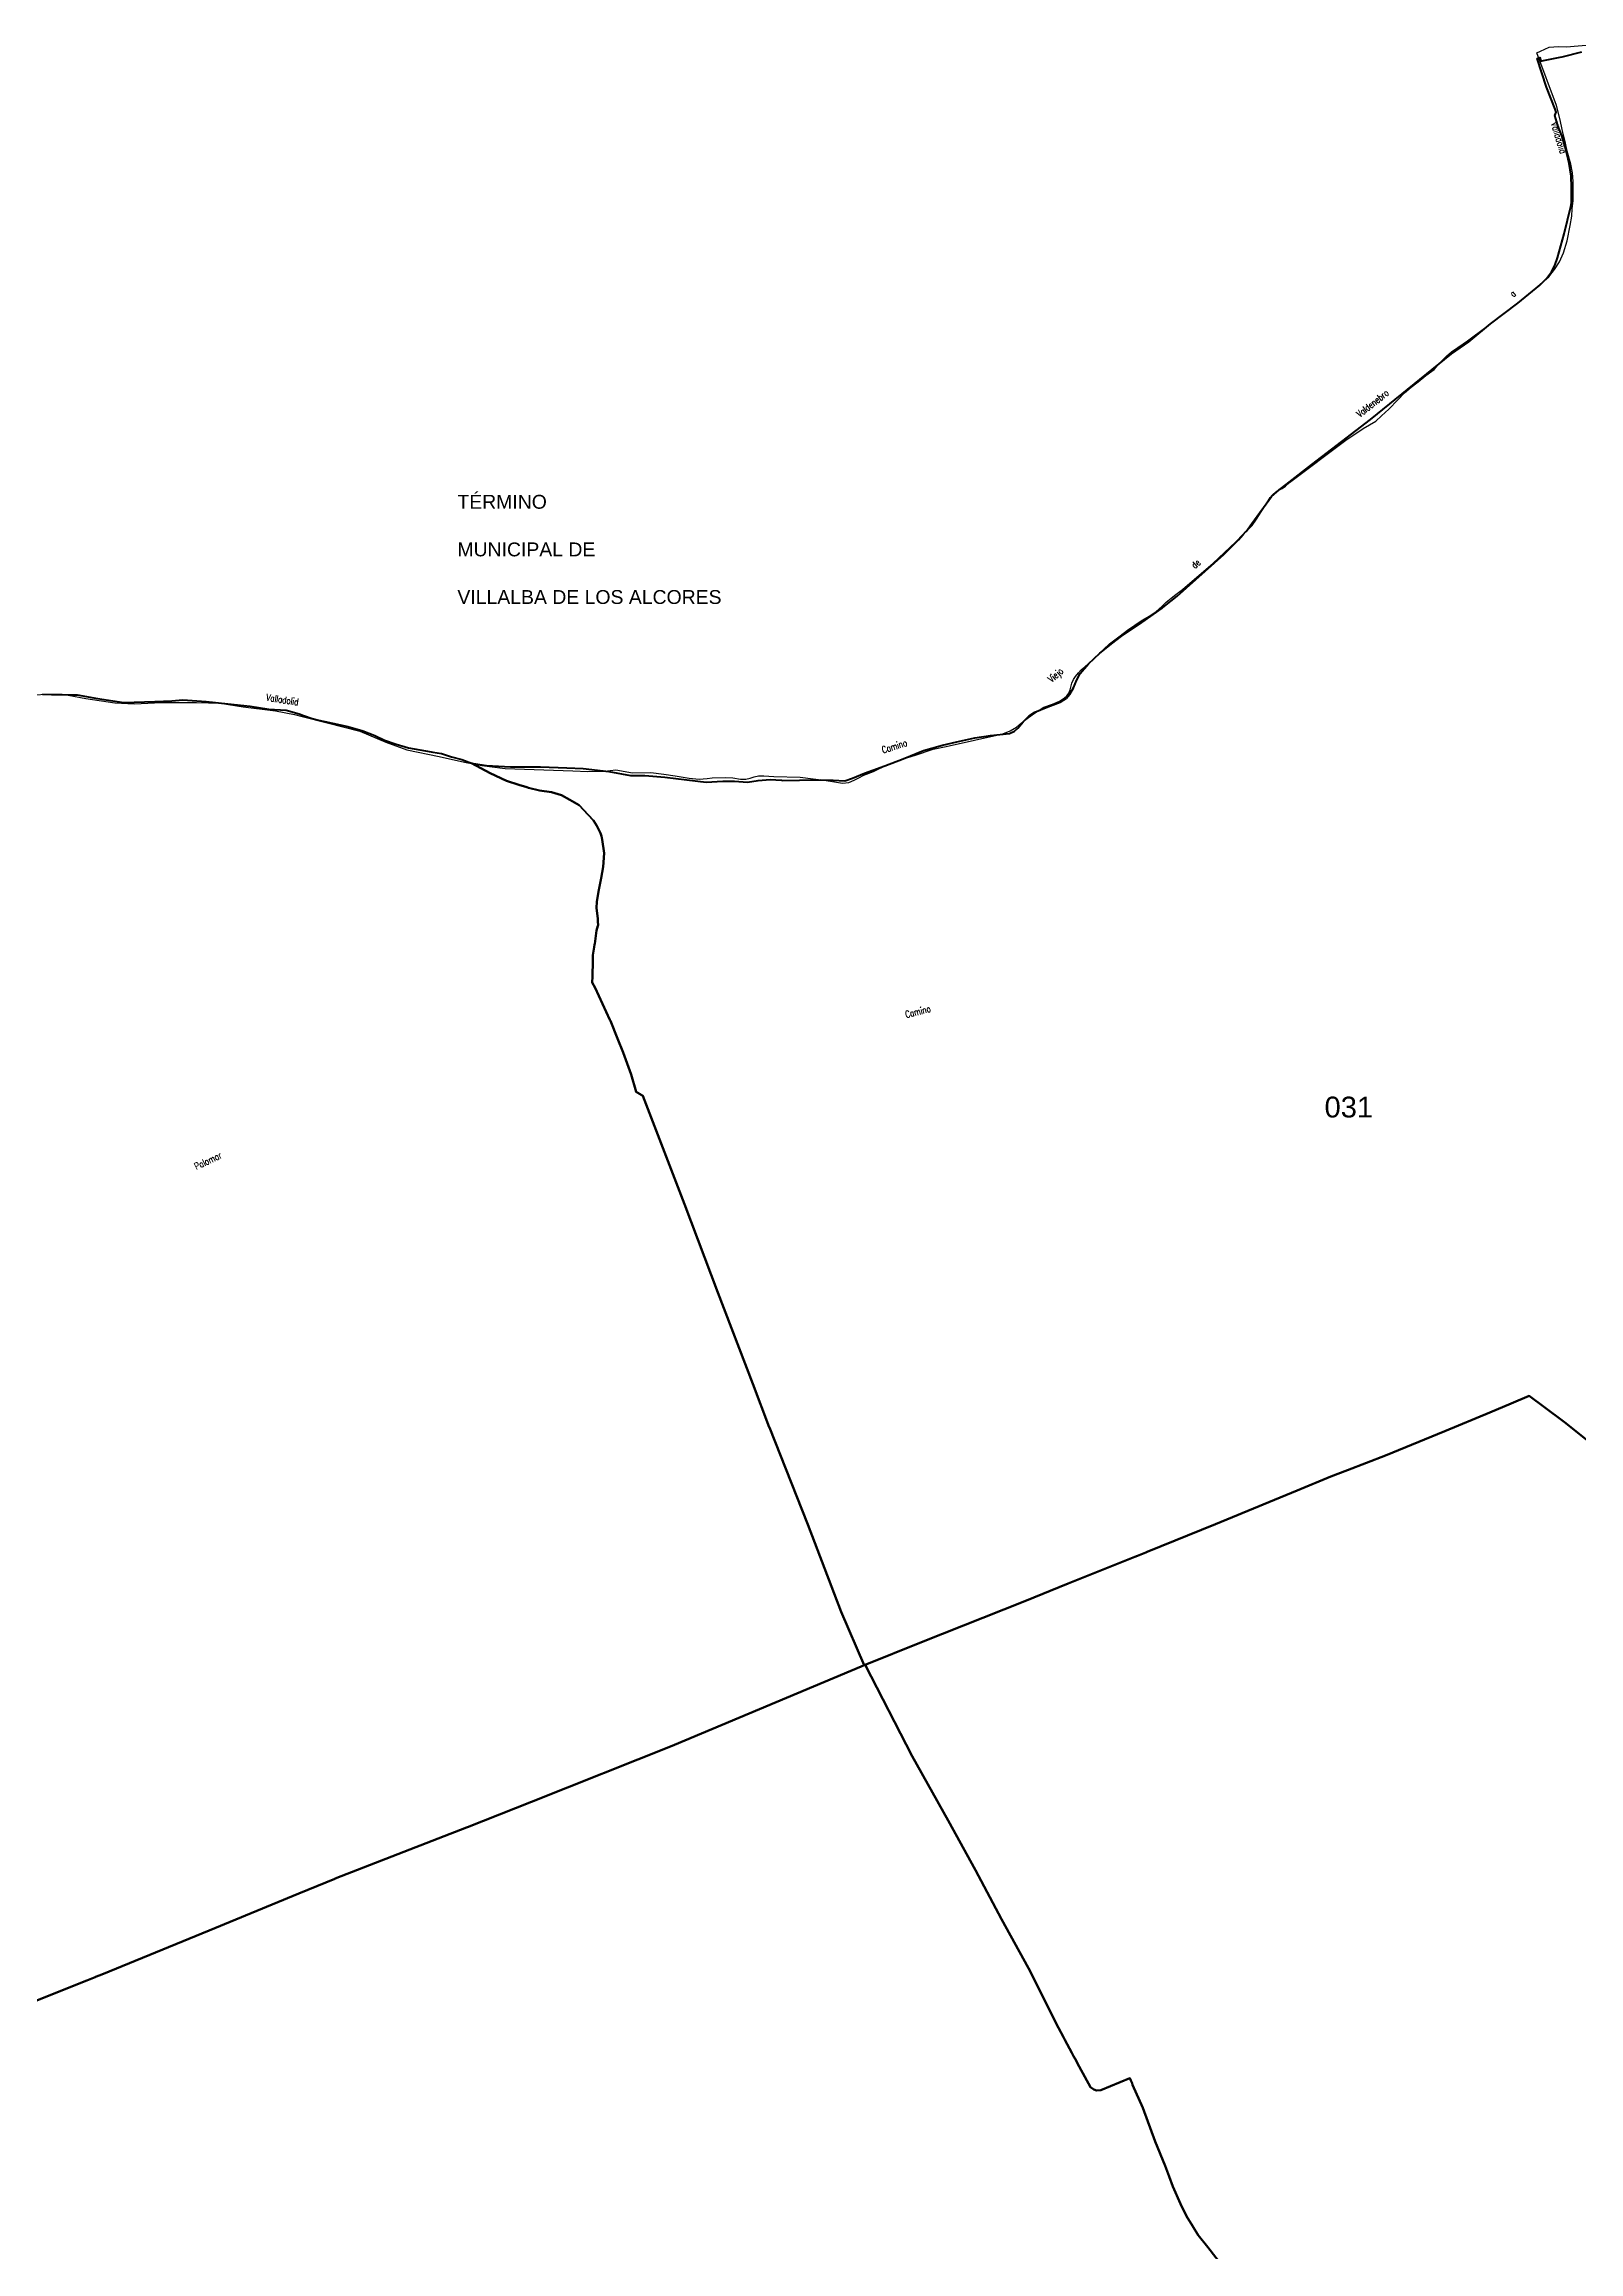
# Model space of a CAD drawing. Header units: metres. Extents: x 339638 to 364279, y 4598373 to 4630956.
# Drawn here: x 341927 to 344137, y 4626950 to 4630131 of the extents above; entities that cross this region are included whole.
import ezdxf
from ezdxf.enums import TextEntityAlignment as Align

# ---------------------------------------------------------------- set-up
doc = ezdxf.new("R2010")
doc.units = ezdxf.units.M
for name, color, linetype, lineweight in [('caminos', 1, 'Continuous', 0), ('poligonos_rusticos', 42, 'Continuous', 40), ('termino', 6, 'Continuous', 25), ('terminos_txt', 7, 'Continuous', 0)]:
    doc.layers.add(name, color=color, linetype=linetype, lineweight=lineweight)
doc.layers.add('poligonos_rustico_txt', color=7, linetype='Continuous')
doc.styles.add('Arial', font='arial.ttf')
doc.styles.add('caminos', font='simplex.shx', dxfattribs={"width": 0.75})
doc.styles.add('resto', font='arial.ttf')

msp = doc.modelspace()

# ---------------------------------------------------------------- linework, layer by layer
at = {"layer": 'poligonos_rusticos'}
for points in [[(344206.3, 4628074), (344116.7, 4628145.4), (344112.6, 4628148.5), (344065.9, 4628183.5), (344039.7, 4628172.5), (344008.9, 4628159.6), (343944.3, 4628132.5), (343859, 4628097.7), (343804, 4628076.4), (343780.3, 4628067.3), (343731.4, 4628047.2), (343699.1, 4628033.9), (343630.1, 4628005.4), (343613.8, 4627998.6), (343515.7, 4627958.7), (343513.5, 4627957.9), (343501.9, 4627953.2), (343497.7, 4627951.5), (343495.2, 4627950.5), (343401.9, 4627912.9), (343339.4, 4627887.9), (343190.7, 4627828.4), (343109.4, 4627795.8), (343108.2, 4627795.4), (343074.7, 4627872.1), (343026.7, 4627998.1), (342971.5, 4628137.9), (342971.3, 4628138.3), (342947.7, 4628200.9), (342897.3, 4628332.5), (342849.3, 4628459.6), (342789.4, 4628615.9), (342779.5, 4628621.6), (342772.5, 4628646.7), (342760.7, 4628678), (342752.7, 4628698.3), (342742.6, 4628723.9), (342741.9, 4628725.3), (342720.5, 4628771.4), (342716.2, 4628779), (342716.8, 4628787.5), (342716.9, 4628793.6), (342717.2, 4628804.5), (342717.4, 4628818.5), (342719.2, 4628829.9), (342719.8, 4628834), (342719.9, 4628834.7), (342720.5, 4628838.8), (342722.7, 4628853.9), (342724.5, 4628860.5), (342724.8, 4628861.4), (342724.6, 4628867.4), (342724.5, 4628871.4), (342722.3, 4628886.4), (342723, 4628895.9), (342725.8, 4628912.4), (342729.2, 4628929.3), (342732, 4628945.8), (342733.4, 4628965.3), (342730.8, 4628984.9), (342729.5, 4628990.1), (342728.5, 4628994.4), (342723.2, 4629005), (342718.3, 4629012.6), (342710.5, 4629020.8), (342697.8, 4629034.6), (342683.9, 4629042.3), (342672, 4629049.1), (342657.6, 4629053.4), (342640.6, 4629055.7), (342624.7, 4629059.5), (342622.1, 4629060.3), (342610.8, 4629063.8), (342592.9, 4629069.7), (342569.6, 4629080.6), (342542.4, 4629095.2), (342548.6, 4629094.2), (342563.7, 4629091.9), (342564.3, 4629091.8), (342598.8, 4629089.6), (342641.8, 4629089.7), (342679.8, 4629088.5), (342703.3, 4629087.5), (342740.2, 4629083.3), (342771.7, 4629077.1), (342792.2, 4629077.2), (342821.1, 4629074.7), (342852.6, 4629071), (342880.5, 4629067.5), (342904.6, 4629069), (342921.1, 4629069.2), (342940, 4629067.8), (342955.6, 4629070), (342972.6, 4629071.6), (342989.1, 4629070.4), (342991.1, 4629070.3), (343015.1, 4629070.8), (343044.7, 4629071.2), (343063.2, 4629070.8), (343080.2, 4629069.5), (343091.2, 4629073.3), (343108.4, 4629080.9), (343137.6, 4629091.4), (343164.3, 4629101.4), (343193.6, 4629113.3), (343220.8, 4629120.8), (343241.4, 4629125.8), (343267.5, 4629131.8), (343290.1, 4629134.9), (343317.1, 4629137.9), (343324.4, 4629141.4), (343329.3, 4629145.6), (343337, 4629154.5), (343345.8, 4629163.4), (343353.8, 4629168.7), (343369.9, 4629175.3), (343390.1, 4629182.9), (343399.3, 4629188.8), (343404.3, 4629194.7), (343409.5, 4629203.6), (343414.2, 4629215), (343418.9, 4629224.4), (343431, 4629238.4), (343447.3, 4629253.6), (343466.2, 4629268.3), (343478.8, 4629278), (343507.7, 4629297.9), (343537, 4629318.5), (343538.2, 4629319.3), (343538.3, 4629319.4), (343558.6, 4629335.9), (343625.8, 4629395.6), (343647.3, 4629416.7), (343654, 4629424.4), (343657.9, 4629428.8), (343658, 4629428.9), (343666.3, 4629440.3), (343694.6, 4629479.3), (343705.8, 4629489.1), (343716, 4629496.4), (343752.6, 4629525.2), (343795.8, 4629558.8), (343837, 4629590.5), (343954.1, 4629684.7), (343979, 4629702.2), (344010, 4629728.1), (344049.2, 4629757.8), (344081.2, 4629783.7), (344091.4, 4629794), (344098.1, 4629802.9), (344102.8, 4629812.3), (344106.5, 4629823.2), (344116.3, 4629857.6), (344125.6, 4629897.4), (344126.6, 4629903), (344126.9, 4629913.7), (344126.6, 4629924.8), (344126, 4629940.8), (344123.4, 4629958.9), (344118.4, 4629980), (344112.8, 4629999.1), (344107.2, 4630013.8), (344102.6, 4630028.2), (344104.5, 4630033.1), (344103.2, 4630037.4), (344090.9, 4630069.2), (344077.4, 4630110.5), (344078.3, 4630110.8), (344081.2, 4630111.9), (344082.6, 4630106.6), (344086.6, 4630107.4), (344110.4, 4630112.3), (344113.2, 4630113), (344141.5, 4630120.2)], [(341924.6, 4629194.6), (341937.5, 4629193.8), (341953.1, 4629194), (341966.8, 4629193.7), (341974.6, 4629193.5), (342004, 4629188.5), (342041.9, 4629182.7), (342086.4, 4629183.8), (342111, 4629184.8), (342127, 4629186.5), (342160.5, 4629183.9), (342191.4, 4629180.7), (342223.8, 4629177.1), (342250.8, 4629173.1), (342275.8, 4629171.6), (342294.2, 4629166.2), (342300.7, 4629163.8), (342313, 4629159.3), (342322.3, 4629157.1), (342331.5, 4629154.9), (342364.4, 4629147.8), (342386.2, 4629141.8), (342403.1, 4629135), (342417, 4629128.2), (342433.9, 4629122.4), (342451.8, 4629117), (342484.2, 4629111.4), (342486.8, 4629111), (342486.9, 4629110.9), (342499.1, 4629109.1), (342513.6, 4629104.3), (342528.5, 4629100.5), (342542.3, 4629095.2), (342542.4, 4629095.2), (342569.6, 4629080.6), (342592.9, 4629069.7), (342610.8, 4629063.8), (342622.1, 4629060.3), (342624.7, 4629059.5), (342640.6, 4629055.7), (342657.6, 4629053.4), (342672, 4629049.1), (342683.9, 4629042.3), (342697.8, 4629034.6), (342710.5, 4629020.8), (342718.3, 4629012.6), (342723.2, 4629005), (342728.5, 4628994.4), (342729.5, 4628990.1), (342730.8, 4628984.9), (342733.4, 4628965.3), (342732, 4628945.8), (342729.2, 4628929.3), (342725.8, 4628912.4), (342723, 4628895.9), (342722.3, 4628886.4), (342724.5, 4628871.4), (342724.6, 4628867.4), (342724.8, 4628861.4), (342724.5, 4628860.5), (342722.7, 4628853.9), (342720.5, 4628838.8), (342719.9, 4628834.7), (342719.8, 4628834), (342719.2, 4628829.9), (342717.4, 4628818.5), (342717.2, 4628804.5), (342716.9, 4628793.6), (342716.8, 4628787.5), (342716.2, 4628779), (342720.5, 4628771.4), (342741.9, 4628725.3), (342742.6, 4628723.9), (342752.7, 4628698.3), (342760.7, 4628678), (342772.5, 4628646.7), (342779.5, 4628621.6), (342789.4, 4628615.9), (342849.3, 4628459.6), (342897.3, 4628332.5), (342947.7, 4628200.9), (342971.3, 4628138.3), (342971.5, 4628137.9), (343026.7, 4627998.1), (343074.7, 4627872.1), (343108.2, 4627795.4), (343103.8, 4627793.5), (342834.7, 4627680.7), (342834, 4627680.4), (342628.7, 4627598.6), (342536.7, 4627562), (342535.5, 4627561.5), (342346.3, 4627488), (342345.6, 4627487.7), (342294, 4627466.5), (342164.5, 4627413.2), (342020.8, 4627354.1), (342007.8, 4627348.9), (342001.2, 4627346.3), (342000.7, 4627346), (341988.7, 4627341.3), (341881.7, 4627298.5)], [(343668.9, 4626872.1), (343603.1, 4626957.1), (343589, 4626974.4), (343580.8, 4626987.6), (343572, 4627001.8), (343563.4, 4627019.5), (343552.4, 4627044.2), (343547.1, 4627058.8), (343541.5, 4627074), (343527.3, 4627109.3), (343509.3, 4627157.7), (343494.7, 4627191), (343493.8, 4627193.1), (343492.1, 4627196.9), (343490.6, 4627200.2), (343448.7, 4627183), (343442.7, 4627182.6), (343438.8, 4627184.2), (343433.8, 4627187.3), (343417.7, 4627217.2), (343411.8, 4627228.2), (343409.7, 4627232.1), (343407.2, 4627236.9), (343397.1, 4627255.5), (343395.1, 4627259.3), (343387.8, 4627272.9), (343344.6, 4627358.8), (343306, 4627429.6), (343268.4, 4627499.9), (343228.8, 4627571.8), (343177.1, 4627664.4), (343109.4, 4627795.8), (343190.7, 4627828.4), (343339.4, 4627887.9), (343401.9, 4627912.9), (343495.2, 4627950.5), (343497.7, 4627951.5), (343501.9, 4627953.2), (343513.5, 4627957.9), (343515.7, 4627958.7), (343613.8, 4627998.6), (343630.1, 4628005.4), (343699.1, 4628033.9), (343731.4, 4628047.2), (343780.3, 4628067.3), (343804, 4628076.4), (343859, 4628097.7), (343944.3, 4628132.5), (344008.9, 4628159.6), (344039.7, 4628172.5), (344065.9, 4628183.5), (344112.6, 4628148.5), (344116.7, 4628145.4), (344206.3, 4628074)], [(341881.7, 4627298.5), (341988.7, 4627341.3), (342000.7, 4627346), (342001.2, 4627346.3), (342007.8, 4627348.9), (342020.8, 4627354.1), (342164.5, 4627413.2), (342294, 4627466.5), (342345.6, 4627487.7), (342346.3, 4627488), (342535.5, 4627561.5), (342536.7, 4627562), (342628.7, 4627598.6), (342834, 4627680.4), (342834.7, 4627680.7), (343103.8, 4627793.5), (343108.2, 4627795.4), (343109.4, 4627795.8), (343177.1, 4627664.4), (343177.1, 4627664.4), (343228.8, 4627571.8), (343268.4, 4627499.9), (343306, 4627429.6), (343344.6, 4627358.8), (343387.8, 4627272.9), (343395.1, 4627259.3), (343397.1, 4627255.5), (343407.2, 4627236.9), (343409.7, 4627232.1), (343411.8, 4627228.2), (343417.7, 4627217.2), (343433.8, 4627187.3), (343438.8, 4627184.2), (343442.7, 4627182.6), (343448.7, 4627183), (343490.6, 4627200.2), (343492.1, 4627196.9), (343493.8, 4627193.1), (343494.7, 4627191), (343509.3, 4627157.7), (343527.3, 4627109.3), (343541.5, 4627074), (343547.1, 4627058.8), (343552.4, 4627044.2), (343563.4, 4627019.5), (343572, 4627001.8), (343580.8, 4626987.6), (343589, 4626974.4), (343603.1, 4626957.1), (343668.9, 4626872.1)]]:
    msp.add_lwpolyline(points, dxfattribs=at)
at = {"layer": 'termino'}
msp.add_lwpolyline([(341911.8, 4629193.5), (341932.5, 4629194.5), (341961.8, 4629192.9), (341987.3, 4629188.4), (342028.9, 4629182), (342057, 4629180.7), (342095.4, 4629182.3), (342146.6, 4629182.3), (342180.5, 4629181.4), (342213.5, 4629176.2), (342260.3, 4629170.5), (342287.5, 4629165.4), (342298.5, 4629162.5), (342334.8, 4629153.2), (342381.7, 4629141), (342419.2, 4629125.4), (342449.6, 4629114.5), (342496.1, 4629104.6), (342532.2, 4629096.6), (342557.6, 4629091.8), (342591.1, 4629087.6), (342618.8, 4629086.3), (342688.5, 4629084.1), (342710, 4629083.1), (342734, 4629083.8), (342750.2, 4629085.4), (342774.5, 4629081.2), (342801, 4629081.5), (342819.3, 4629079.3), (342835.8, 4629076.7), (342856.2, 4629073.5), (342870.6, 4629071.9), (342881.7, 4629073.2), (342889.3, 4629073.8), (342908.8, 4629074.5), (342918.9, 4629073.8), (342929.8, 4629071.9), (342937.6, 4629071.9), (342943.6, 4629073.5), (342949.8, 4629075.4), (342956, 4629076.7), (342963.7, 4629077), (342978.1, 4629075.8), (343015.9, 4629074.8), (343053.2, 4629070.3), (343065.2, 4629068.1), (343077, 4629066.5), (343086, 4629067.4), (343093.5, 4629070.6), (343100.3, 4629074.2), (343107.7, 4629077.7), (343121.5, 4629083.1), (343142.1, 4629093.4), (343163, 4629100.7), (343181.9, 4629106.8), (343207.2, 4629115.1), (343225.9, 4629119.3), (343307.8, 4629137.2), (343318.5, 4629141.7), (343327.5, 4629147.1), (343331.8, 4629151), (343340.9, 4629158), (343351.8, 4629166), (343366.7, 4629175.6), (343379.1, 4629180.1), (343389.1, 4629184.2), (343396.2, 4629188.7), (343400, 4629192.2), (343402.6, 4629196.1), (343404.5, 4629200.6), (343405.5, 4629204.7), (343407.3, 4629210.2), (343409.4, 4629215.6), (343412.4, 4629220.1), (343416.5, 4629225.2), (343420.6, 4629229.4), (343425.8, 4629233.8), (343435.5, 4629242.5), (343461.4, 4629266.8), (343474.7, 4629277.3), (343487.2, 4629286.6), (343497.8, 4629294), (343508.6, 4629301), (343519.4, 4629307.4), (343528.6, 4629313.8), (343536.6, 4629320.9), (343543.1, 4629326.9), (343550, 4629332.7), (343557, 4629338.1), (343566.3, 4629345.2), (343610.7, 4629383.3), (343634.6, 4629405.7), (343643.6, 4629414.3), (343653, 4629423.9), (343660.3, 4629430.9), (343666.8, 4629437.7), (343673, 4629446.6), (343687.4, 4629469.3), (343692.6, 4629478), (343697, 4629482.8), (343703, 4629487.3), (343709.9, 4629490.8), (343714.9, 4629494.3), (343720.8, 4629499.7), (343801.8, 4629560.5), (343826.8, 4629577.2), (343844.9, 4629587.7), (343853.3, 4629595.7), (343863.6, 4629605.3), (343876.7, 4629618.8), (343886.4, 4629628.7), (343896, 4629636.7), (343906, 4629644.7), (343917, 4629653.7), (343929.1, 4629662.3), (343936.6, 4629671.3), (343941.3, 4629676.4), (343947, 4629682.1), (343953.9, 4629687.6), (343963.2, 4629694), (343977, 4629703.6), (344029.7, 4629742.9), (344065.5, 4629771.7), (344094, 4629795.7), (344102, 4629806.3), (344109.2, 4629817.5), (344115.3, 4629830.3), (344120.7, 4629847.9), (344125, 4629869.6), (344127.1, 4629883.1), (344127.9, 4629893.6), (344129, 4629905.2), (344129.1, 4629919.6), (344128.9, 4629933), (344128.2, 4629945.8), (344125.8, 4629958), (344120.5, 4629976.8), (344118.3, 4629988.4), (344114.9, 4630001.5), (344112.3, 4630012.7), (344110, 4630023.9), (344105.1, 4630042.8), (344076.9, 4630118.6), (344082.2, 4630120.8), (344094.6, 4630126.6), (344108.2, 4630127.9), (344119.5, 4630127.2), (344136.4, 4630128.5), (344165.1, 4630131.1)], dxfattribs=at)

# ---------------------------------------------------------------- texts
at = {"layer": 'caminos', "style": 'caminos', "width": 0.75}
for s, rotation, p in [('Valladolid', -72.7523, (344094, 4630016)), ('a', 41.3269, (344045.1, 4629763.7)), ('Valdenebro', 38.3644, (343823.7, 4629590.4)), ('de', 41.6628, (343586.5, 4629372.5)), ('Viejo', 41.0366, (343380.1, 4629208.5)), ('Valladolid', -8.6525, (342246.1, 4629182.2)), ('Camino', 17.8939, (343136.3, 4629106.1)), ('Camino', 14.2917, (343169.3, 4628724.9)), ('Palomar', 25.3092, (342147.7, 4628506.2))]:
    msp.add_text(s, height=10, rotation=rotation, dxfattribs=at).set_placement(p, align=Align.BOTTOM_LEFT)
at = {"layer": 'poligonos_rustico_txt', "style": 'Arial'}
msp.add_text('031', height=30, dxfattribs=at).set_placement((343806, 4628575.6), align=Align.BOTTOM_CENTER)
at = {"layer": 'terminos_txt', "style": 'resto'}
for s, p in [('TÉRMINO', (342522.2, 4629461.7)), ('MUNICIPAL DE', (342522.2, 4629393.1)), ('VILLALBA DE LOS ALCORES', (342522.2, 4629324.5))]:
    msp.add_text(s, height=20, dxfattribs=at).set_placement(p)

doc.saveas('drawing.dxf')
